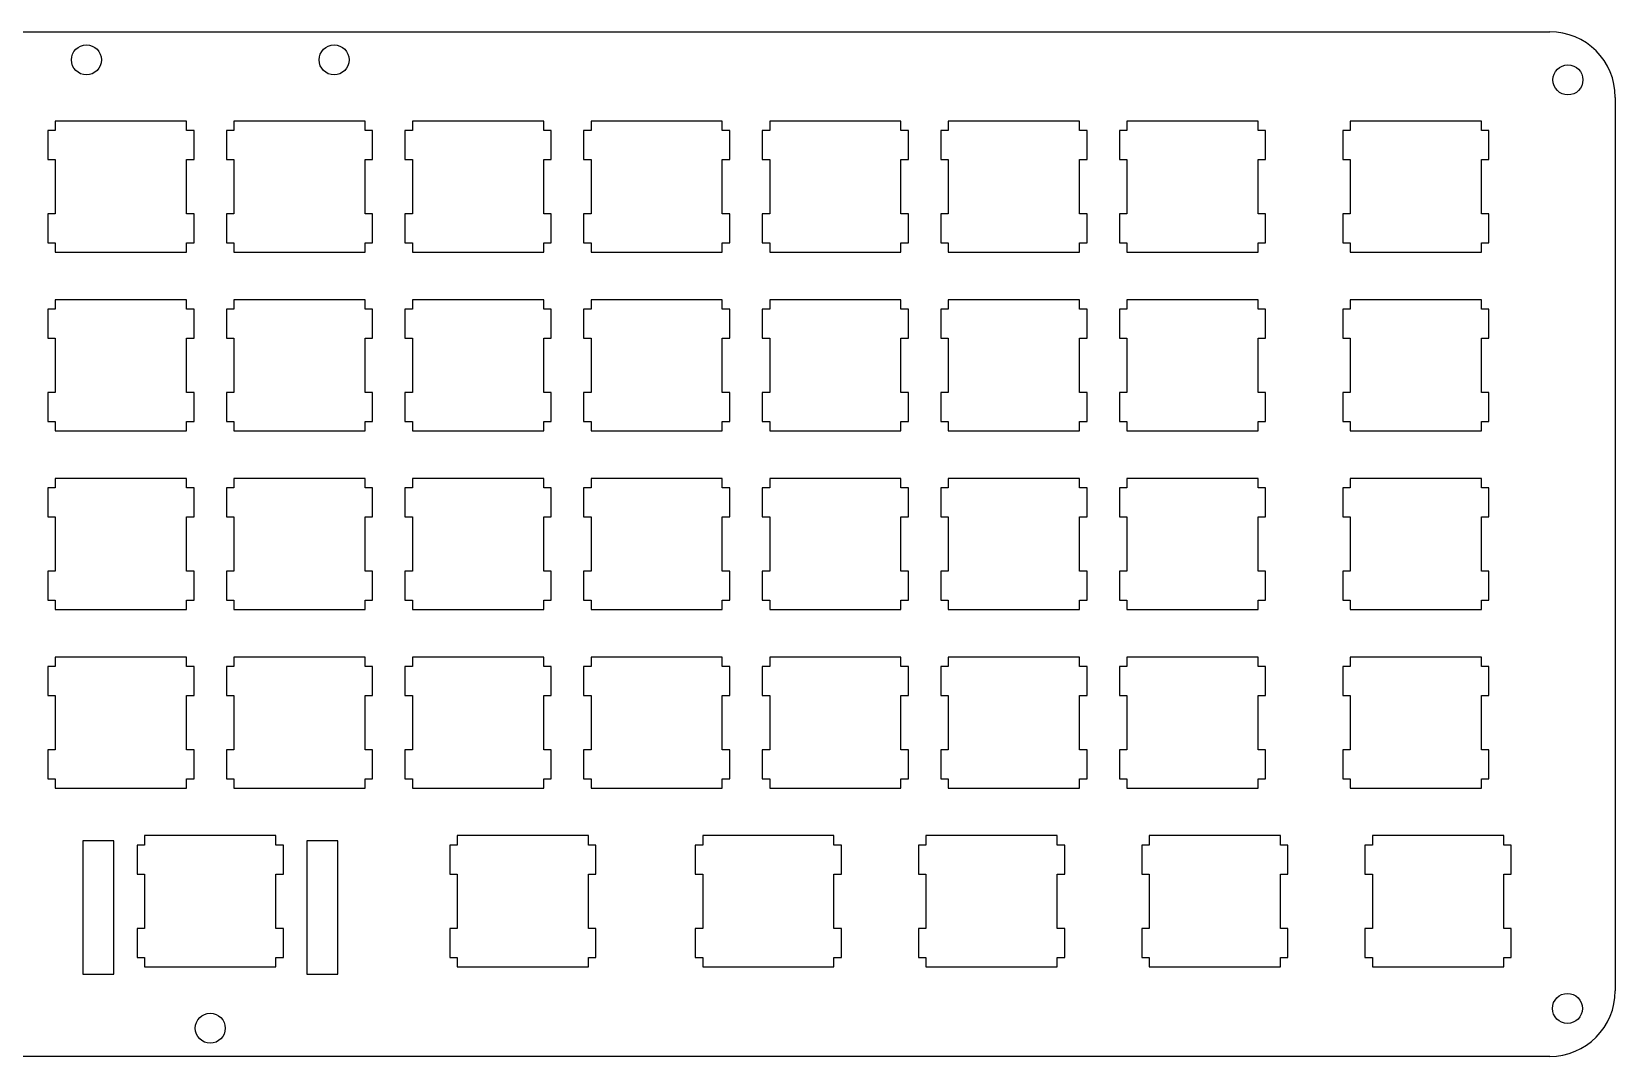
# Model space of a CAD drawing. Header units: millimetres. Extents: x -295 to 5, y 107 to 893.
# Drawn here: x -163.8 to 5.1, y 107.3 to 216.6 of the extents above; entities that cross this region are included whole.
import ezdxf

# ---------------------------------------------------------------- set-up
doc = ezdxf.new("R2010")
doc.units = ezdxf.units.MM
doc.header["$MEASUREMENT"] = 0

msp = doc.modelspace()

# ---------------------------------------------------------------- linework, layer by layer
at = {"linetype": 'Continuous'}
for p, q in [((-287.66, 216.55), (-1.91, 216.55)), ((5.09, 209.55), (5.09, 114.3)), ((-1.91, 107.3), (-287.66, 107.3))]:
    msp.add_line(p, q, dxfattribs=at)
at = {"color": 0}
for p, q in [((-147.31, 207.03), (-161.31, 207.03)), ((-161.31, 207.03), (-161.31, 206.03)), ((-147.31, 206.03), (-147.31, 207.03)), ((-128.26, 207.03), (-142.26, 207.03)), ((-142.26, 207.03), (-142.26, 206.03)), ((-128.26, 206.03), (-128.26, 207.03)), ((-109.21, 207.03), (-123.21, 207.03)), ((-123.21, 207.03), (-123.21, 206.03)), ((-109.21, 206.03), (-109.21, 207.03)), ((-90.16, 207.03), (-104.16, 207.03)), ((-104.16, 207.03), (-104.16, 206.03)), ((-90.16, 206.03), (-90.16, 207.03)), ((-71.11, 207.03), (-85.11, 207.03)), ((-85.11, 207.03), (-85.11, 206.03)), ((-71.11, 206.03), (-71.11, 207.03)), ((-52.06, 207.03), (-66.06, 207.03)), ((-66.06, 207.03), (-66.06, 206.03)), ((-52.06, 206.03), (-52.06, 207.03)), ((-33.01, 207.03), (-47.01, 207.03)), ((-47.01, 207.03), (-47.01, 206.03)), ((-33.01, 206.03), (-33.01, 207.03)), ((-9.19, 207.03), (-23.19, 207.03)), ((-23.19, 207.03), (-23.19, 206.03)), ((-9.19, 206.03), (-9.19, 207.03)), ((-161.31, 206.03), (-162.11, 206.03)), ((-162.11, 206.03), (-162.11, 202.93)), ((-146.51, 206.03), (-147.31, 206.03)), ((-146.51, 202.93), (-146.51, 206.03)), ((-142.26, 206.03), (-143.06, 206.03)), ((-143.06, 206.03), (-143.06, 202.93)), ((-127.46, 206.03), (-128.26, 206.03)), ((-127.46, 202.93), (-127.46, 206.03)), ((-123.21, 206.03), (-124.01, 206.03)), ((-124.01, 206.03), (-124.01, 202.93)), ((-108.41, 206.03), (-109.21, 206.03)), ((-108.41, 202.93), (-108.41, 206.03)), ((-104.16, 206.03), (-104.96, 206.03)), ((-104.96, 206.03), (-104.96, 202.93)), ((-89.36, 206.03), (-90.16, 206.03)), ((-89.36, 202.93), (-89.36, 206.03)), ((-85.11, 206.03), (-85.91, 206.03)), ((-85.91, 206.03), (-85.91, 202.93)), ((-70.31, 206.03), (-71.11, 206.03)), ((-70.31, 202.93), (-70.31, 206.03)), ((-66.06, 206.03), (-66.86, 206.03)), ((-66.86, 206.03), (-66.86, 202.93)), ((-51.26, 206.03), (-52.06, 206.03)), ((-51.26, 202.93), (-51.26, 206.03)), ((-47.01, 206.03), (-47.81, 206.03)), ((-47.81, 206.03), (-47.81, 202.93)), ((-32.21, 206.03), (-33.01, 206.03)), ((-32.21, 202.93), (-32.21, 206.03)), ((-23.19, 206.03), (-23.99, 206.03)), ((-23.99, 206.03), (-23.99, 202.93)), ((-8.39, 206.03), (-9.19, 206.03)), ((-8.39, 202.93), (-8.39, 206.03)), ((-162.11, 202.93), (-161.31, 202.93)), ((-161.31, 202.93), (-161.31, 197.13)), ((-147.31, 197.13), (-147.31, 202.93)), ((-147.31, 202.93), (-146.51, 202.93)), ((-143.06, 202.93), (-142.26, 202.93)), ((-142.26, 202.93), (-142.26, 197.13)), ((-128.26, 197.13), (-128.26, 202.93)), ((-128.26, 202.93), (-127.46, 202.93)), ((-124.01, 202.93), (-123.21, 202.93)), ((-123.21, 202.93), (-123.21, 197.13)), ((-109.21, 197.13), (-109.21, 202.93)), ((-109.21, 202.93), (-108.41, 202.93)), ((-104.96, 202.93), (-104.16, 202.93)), ((-104.16, 202.93), (-104.16, 197.13)), ((-90.16, 197.13), (-90.16, 202.93)), ((-90.16, 202.93), (-89.36, 202.93)), ((-85.91, 202.93), (-85.11, 202.93)), ((-85.11, 202.93), (-85.11, 197.13)), ((-71.11, 197.13), (-71.11, 202.93)), ((-71.11, 202.93), (-70.31, 202.93)), ((-66.86, 202.93), (-66.06, 202.93)), ((-66.06, 202.93), (-66.06, 197.13)), ((-52.06, 197.13), (-52.06, 202.93)), ((-52.06, 202.93), (-51.26, 202.93)), ((-47.81, 202.93), (-47.01, 202.93)), ((-47.01, 202.93), (-47.01, 197.13)), ((-33.01, 197.13), (-33.01, 202.93)), ((-33.01, 202.93), (-32.21, 202.93)), ((-23.99, 202.93), (-23.19, 202.93)), ((-23.19, 202.93), (-23.19, 197.13)), ((-9.19, 197.13), (-9.19, 202.93)), ((-9.19, 202.93), (-8.39, 202.93)), ((-161.31, 197.13), (-162.11, 197.13)), ((-162.11, 197.13), (-162.11, 194.03)), ((-146.51, 197.13), (-147.31, 197.13)), ((-146.51, 194.03), (-146.51, 197.13)), ((-142.26, 197.13), (-143.06, 197.13)), ((-143.06, 197.13), (-143.06, 194.03)), ((-127.46, 197.13), (-128.26, 197.13)), ((-127.46, 194.03), (-127.46, 197.13)), ((-123.21, 197.13), (-124.01, 197.13)), ((-124.01, 197.13), (-124.01, 194.03)), ((-108.41, 197.13), (-109.21, 197.13)), ((-108.41, 194.03), (-108.41, 197.13)), ((-104.16, 197.13), (-104.96, 197.13)), ((-104.96, 197.13), (-104.96, 194.03)), ((-89.36, 197.13), (-90.16, 197.13)), ((-89.36, 194.03), (-89.36, 197.13)), ((-85.11, 197.13), (-85.91, 197.13)), ((-85.91, 197.13), (-85.91, 194.03)), ((-70.31, 197.13), (-71.11, 197.13)), ((-70.31, 194.03), (-70.31, 197.13)), ((-66.06, 197.13), (-66.86, 197.13)), ((-66.86, 197.13), (-66.86, 194.03)), ((-51.26, 197.13), (-52.06, 197.13)), ((-51.26, 194.03), (-51.26, 197.13)), ((-47.01, 197.13), (-47.81, 197.13)), ((-47.81, 197.13), (-47.81, 194.03)), ((-32.21, 197.13), (-33.01, 197.13)), ((-32.21, 194.03), (-32.21, 197.13)), ((-23.19, 197.13), (-23.99, 197.13)), ((-23.99, 197.13), (-23.99, 194.03)), ((-8.39, 197.13), (-9.19, 197.13)), ((-8.39, 194.03), (-8.39, 197.13)), ((-162.11, 194.03), (-161.31, 194.03)), ((-161.31, 194.03), (-161.31, 193.03)), ((-161.31, 193.03), (-147.31, 193.03)), ((-147.31, 193.03), (-147.31, 194.03)), ((-147.31, 194.03), (-146.51, 194.03)), ((-143.06, 194.03), (-142.26, 194.03)), ((-142.26, 194.03), (-142.26, 193.03)), ((-142.26, 193.03), (-128.26, 193.03)), ((-128.26, 193.03), (-128.26, 194.03)), ((-128.26, 194.03), (-127.46, 194.03)), ((-124.01, 194.03), (-123.21, 194.03)), ((-123.21, 194.03), (-123.21, 193.03)), ((-123.21, 193.03), (-109.21, 193.03)), ((-109.21, 193.03), (-109.21, 194.03)), ((-109.21, 194.03), (-108.41, 194.03)), ((-104.96, 194.03), (-104.16, 194.03)), ((-104.16, 194.03), (-104.16, 193.03)), ((-104.16, 193.03), (-90.16, 193.03)), ((-90.16, 193.03), (-90.16, 194.03)), ((-90.16, 194.03), (-89.36, 194.03)), ((-85.91, 194.03), (-85.11, 194.03)), ((-85.11, 194.03), (-85.11, 193.03)), ((-85.11, 193.03), (-71.11, 193.03)), ((-71.11, 193.03), (-71.11, 194.03)), ((-71.11, 194.03), (-70.31, 194.03)), ((-66.86, 194.03), (-66.06, 194.03)), ((-66.06, 194.03), (-66.06, 193.03)), ((-66.06, 193.03), (-52.06, 193.03)), ((-52.06, 193.03), (-52.06, 194.03)), ((-52.06, 194.03), (-51.26, 194.03)), ((-47.81, 194.03), (-47.01, 194.03)), ((-47.01, 194.03), (-47.01, 193.03)), ((-47.01, 193.03), (-33.01, 193.03)), ((-33.01, 193.03), (-33.01, 194.03)), ((-33.01, 194.03), (-32.21, 194.03)), ((-23.99, 194.03), (-23.19, 194.03)), ((-23.19, 194.03), (-23.19, 193.03)), ((-23.19, 193.03), (-9.19, 193.03)), ((-9.19, 193.03), (-9.19, 194.03)), ((-9.19, 194.03), (-8.39, 194.03)), ((-147.31, 187.98), (-161.31, 187.98)), ((-161.31, 187.98), (-161.31, 186.98)), ((-147.31, 186.98), (-147.31, 187.98)), ((-128.26, 187.98), (-142.26, 187.98)), ((-142.26, 187.98), (-142.26, 186.98)), ((-128.26, 186.98), (-128.26, 187.98)), ((-109.21, 187.98), (-123.21, 187.98)), ((-123.21, 187.98), (-123.21, 186.98)), ((-109.21, 186.98), (-109.21, 187.98)), ((-90.16, 187.98), (-104.16, 187.98)), ((-104.16, 187.98), (-104.16, 186.98)), ((-90.16, 186.98), (-90.16, 187.98)), ((-71.11, 187.98), (-85.11, 187.98)), ((-85.11, 187.98), (-85.11, 186.98)), ((-71.11, 186.98), (-71.11, 187.98)), ((-52.06, 187.98), (-66.06, 187.98)), ((-66.06, 187.98), (-66.06, 186.98)), ((-52.06, 186.98), (-52.06, 187.98)), ((-33.01, 187.98), (-47.01, 187.98)), ((-47.01, 187.98), (-47.01, 186.98)), ((-33.01, 186.98), (-33.01, 187.98)), ((-9.19, 187.98), (-23.19, 187.98)), ((-23.19, 187.98), (-23.19, 186.98)), ((-9.19, 186.98), (-9.19, 187.98)), ((-161.31, 186.98), (-162.11, 186.98)), ((-162.11, 186.98), (-162.11, 183.88)), ((-146.51, 186.98), (-147.31, 186.98)), ((-146.51, 183.88), (-146.51, 186.98)), ((-142.26, 186.98), (-143.06, 186.98)), ((-143.06, 186.98), (-143.06, 183.88)), ((-127.46, 186.98), (-128.26, 186.98)), ((-127.46, 183.88), (-127.46, 186.98)), ((-123.21, 186.98), (-124.01, 186.98)), ((-124.01, 186.98), (-124.01, 183.88)), ((-108.41, 186.98), (-109.21, 186.98)), ((-108.41, 183.88), (-108.41, 186.98)), ((-104.16, 186.98), (-104.96, 186.98)), ((-104.96, 186.98), (-104.96, 183.88)), ((-89.36, 186.98), (-90.16, 186.98)), ((-89.36, 183.88), (-89.36, 186.98)), ((-85.11, 186.98), (-85.91, 186.98)), ((-85.91, 186.98), (-85.91, 183.88)), ((-70.31, 186.98), (-71.11, 186.98)), ((-70.31, 183.88), (-70.31, 186.98)), ((-66.06, 186.98), (-66.86, 186.98)), ((-66.86, 186.98), (-66.86, 183.88)), ((-51.26, 186.98), (-52.06, 186.98)), ((-51.26, 183.88), (-51.26, 186.98)), ((-47.01, 186.98), (-47.81, 186.98)), ((-47.81, 186.98), (-47.81, 183.88)), ((-32.21, 186.98), (-33.01, 186.98)), ((-32.21, 183.88), (-32.21, 186.98)), ((-23.19, 186.98), (-23.99, 186.98)), ((-23.99, 186.98), (-23.99, 183.88)), ((-8.39, 186.98), (-9.19, 186.98)), ((-8.39, 183.88), (-8.39, 186.98)), ((-162.11, 183.88), (-161.31, 183.88)), ((-161.31, 183.88), (-161.31, 178.08)), ((-147.31, 178.08), (-147.31, 183.88)), ((-147.31, 183.88), (-146.51, 183.88)), ((-143.06, 183.88), (-142.26, 183.88)), ((-142.26, 183.88), (-142.26, 178.08)), ((-128.26, 178.08), (-128.26, 183.88)), ((-128.26, 183.88), (-127.46, 183.88)), ((-124.01, 183.88), (-123.21, 183.88)), ((-123.21, 183.88), (-123.21, 178.08)), ((-109.21, 178.08), (-109.21, 183.88)), ((-109.21, 183.88), (-108.41, 183.88)), ((-104.96, 183.88), (-104.16, 183.88)), ((-104.16, 183.88), (-104.16, 178.08)), ((-90.16, 178.08), (-90.16, 183.88)), ((-90.16, 183.88), (-89.36, 183.88)), ((-85.91, 183.88), (-85.11, 183.88)), ((-85.11, 183.88), (-85.11, 178.08)), ((-71.11, 178.08), (-71.11, 183.88)), ((-71.11, 183.88), (-70.31, 183.88)), ((-66.86, 183.88), (-66.06, 183.88)), ((-66.06, 183.88), (-66.06, 178.08)), ((-52.06, 178.08), (-52.06, 183.88)), ((-52.06, 183.88), (-51.26, 183.88)), ((-47.81, 183.88), (-47.01, 183.88)), ((-47.01, 183.88), (-47.01, 178.08)), ((-33.01, 178.08), (-33.01, 183.88)), ((-33.01, 183.88), (-32.21, 183.88)), ((-23.99, 183.88), (-23.19, 183.88)), ((-23.19, 183.88), (-23.19, 178.08)), ((-9.19, 178.08), (-9.19, 183.88)), ((-9.19, 183.88), (-8.39, 183.88)), ((-161.31, 178.08), (-162.11, 178.08)), ((-162.11, 178.08), (-162.11, 174.98)), ((-146.51, 178.08), (-147.31, 178.08)), ((-146.51, 174.98), (-146.51, 178.08)), ((-142.26, 178.08), (-143.06, 178.08)), ((-143.06, 178.08), (-143.06, 174.98)), ((-127.46, 178.08), (-128.26, 178.08)), ((-127.46, 174.98), (-127.46, 178.08)), ((-123.21, 178.08), (-124.01, 178.08)), ((-124.01, 178.08), (-124.01, 174.98)), ((-108.41, 178.08), (-109.21, 178.08)), ((-108.41, 174.98), (-108.41, 178.08)), ((-104.16, 178.08), (-104.96, 178.08)), ((-104.96, 178.08), (-104.96, 174.98)), ((-89.36, 178.08), (-90.16, 178.08)), ((-89.36, 174.98), (-89.36, 178.08)), ((-85.11, 178.08), (-85.91, 178.08)), ((-85.91, 178.08), (-85.91, 174.98)), ((-70.31, 178.08), (-71.11, 178.08)), ((-70.31, 174.98), (-70.31, 178.08)), ((-66.06, 178.08), (-66.86, 178.08)), ((-66.86, 178.08), (-66.86, 174.98)), ((-51.26, 178.08), (-52.06, 178.08)), ((-51.26, 174.98), (-51.26, 178.08)), ((-47.01, 178.08), (-47.81, 178.08)), ((-47.81, 178.08), (-47.81, 174.98)), ((-32.21, 178.08), (-33.01, 178.08)), ((-32.21, 174.98), (-32.21, 178.08)), ((-23.19, 178.08), (-23.99, 178.08)), ((-23.99, 178.08), (-23.99, 174.98)), ((-8.39, 178.08), (-9.19, 178.08)), ((-8.39, 174.98), (-8.39, 178.08)), ((-162.11, 174.98), (-161.31, 174.98)), ((-161.31, 174.98), (-161.31, 173.98)), ((-147.31, 173.98), (-147.31, 174.98)), ((-147.31, 174.98), (-146.51, 174.98)), ((-143.06, 174.98), (-142.26, 174.98)), ((-142.26, 174.98), (-142.26, 173.98)), ((-128.26, 173.98), (-128.26, 174.98)), ((-128.26, 174.98), (-127.46, 174.98)), ((-124.01, 174.98), (-123.21, 174.98)), ((-123.21, 174.98), (-123.21, 173.98)), ((-109.21, 173.98), (-109.21, 174.98)), ((-109.21, 174.98), (-108.41, 174.98)), ((-104.96, 174.98), (-104.16, 174.98)), ((-104.16, 174.98), (-104.16, 173.98)), ((-90.16, 173.98), (-90.16, 174.98)), ((-90.16, 174.98), (-89.36, 174.98)), ((-85.91, 174.98), (-85.11, 174.98)), ((-85.11, 174.98), (-85.11, 173.98)), ((-71.11, 173.98), (-71.11, 174.98)), ((-71.11, 174.98), (-70.31, 174.98)), ((-66.86, 174.98), (-66.06, 174.98)), ((-66.06, 174.98), (-66.06, 173.98)), ((-52.06, 173.98), (-52.06, 174.98)), ((-52.06, 174.98), (-51.26, 174.98)), ((-47.81, 174.98), (-47.01, 174.98)), ((-47.01, 174.98), (-47.01, 173.98)), ((-33.01, 173.98), (-33.01, 174.98)), ((-33.01, 174.98), (-32.21, 174.98)), ((-23.99, 174.98), (-23.19, 174.98)), ((-23.19, 174.98), (-23.19, 173.98)), ((-9.19, 173.98), (-9.19, 174.98)), ((-9.19, 174.98), (-8.39, 174.98)), ((-161.31, 173.98), (-147.31, 173.98)), ((-142.26, 173.98), (-128.26, 173.98)), ((-123.21, 173.98), (-109.21, 173.98)), ((-104.16, 173.98), (-90.16, 173.98)), ((-85.11, 173.98), (-71.11, 173.98)), ((-66.06, 173.98), (-52.06, 173.98)), ((-47.01, 173.98), (-33.01, 173.98)), ((-23.19, 173.98), (-9.19, 173.98)), ((-147.31, 168.93), (-161.31, 168.93)), ((-161.31, 168.93), (-161.31, 167.93)), ((-147.31, 167.93), (-147.31, 168.93)), ((-128.26, 168.93), (-142.26, 168.93)), ((-142.26, 168.93), (-142.26, 167.93)), ((-128.26, 167.93), (-128.26, 168.93)), ((-109.21, 168.93), (-123.21, 168.93)), ((-123.21, 168.93), (-123.21, 167.93)), ((-109.21, 167.93), (-109.21, 168.93)), ((-90.16, 168.93), (-104.16, 168.93)), ((-104.16, 168.93), (-104.16, 167.93)), ((-90.16, 167.93), (-90.16, 168.93)), ((-71.11, 168.93), (-85.11, 168.93)), ((-85.11, 168.93), (-85.11, 167.93)), ((-71.11, 167.93), (-71.11, 168.93)), ((-52.06, 168.93), (-66.06, 168.93)), ((-66.06, 168.93), (-66.06, 167.93)), ((-52.06, 167.93), (-52.06, 168.93)), ((-33.01, 168.93), (-47.01, 168.93)), ((-47.01, 168.93), (-47.01, 167.93)), ((-33.01, 167.93), (-33.01, 168.93)), ((-9.19, 168.93), (-23.19, 168.93)), ((-23.19, 168.93), (-23.19, 167.93)), ((-9.19, 167.93), (-9.19, 168.93)), ((-161.31, 167.93), (-162.11, 167.93)), ((-162.11, 167.93), (-162.11, 164.83)), ((-146.51, 167.93), (-147.31, 167.93)), ((-146.51, 164.83), (-146.51, 167.93)), ((-142.26, 167.93), (-143.06, 167.93)), ((-143.06, 167.93), (-143.06, 164.83)), ((-127.46, 167.93), (-128.26, 167.93)), ((-127.46, 164.83), (-127.46, 167.93)), ((-123.21, 167.93), (-124.01, 167.93)), ((-124.01, 167.93), (-124.01, 164.83)), ((-108.41, 167.93), (-109.21, 167.93)), ((-108.41, 164.83), (-108.41, 167.93)), ((-104.16, 167.93), (-104.96, 167.93)), ((-104.96, 167.93), (-104.96, 164.83)), ((-89.36, 167.93), (-90.16, 167.93)), ((-89.36, 164.83), (-89.36, 167.93)), ((-85.11, 167.93), (-85.91, 167.93)), ((-85.91, 167.93), (-85.91, 164.83)), ((-70.31, 167.93), (-71.11, 167.93)), ((-70.31, 164.83), (-70.31, 167.93)), ((-66.06, 167.93), (-66.86, 167.93)), ((-66.86, 167.93), (-66.86, 164.83)), ((-51.26, 167.93), (-52.06, 167.93)), ((-51.26, 164.83), (-51.26, 167.93)), ((-47.01, 167.93), (-47.81, 167.93)), ((-47.81, 167.93), (-47.81, 164.83)), ((-32.21, 167.93), (-33.01, 167.93)), ((-32.21, 164.83), (-32.21, 167.93)), ((-23.19, 167.93), (-23.99, 167.93)), ((-23.99, 167.93), (-23.99, 164.83)), ((-8.39, 167.93), (-9.19, 167.93)), ((-8.39, 164.83), (-8.39, 167.93)), ((-162.11, 164.83), (-161.31, 164.83)), ((-161.31, 164.83), (-161.31, 159.03)), ((-147.31, 159.03), (-147.31, 164.83)), ((-147.31, 164.83), (-146.51, 164.83)), ((-143.06, 164.83), (-142.26, 164.83)), ((-142.26, 164.83), (-142.26, 159.03)), ((-128.26, 159.03), (-128.26, 164.83)), ((-128.26, 164.83), (-127.46, 164.83)), ((-124.01, 164.83), (-123.21, 164.83)), ((-123.21, 164.83), (-123.21, 159.03)), ((-109.21, 159.03), (-109.21, 164.83)), ((-109.21, 164.83), (-108.41, 164.83)), ((-104.96, 164.83), (-104.16, 164.83)), ((-104.16, 164.83), (-104.16, 159.03)), ((-90.16, 159.03), (-90.16, 164.83)), ((-90.16, 164.83), (-89.36, 164.83)), ((-85.91, 164.83), (-85.11, 164.83)), ((-85.11, 164.83), (-85.11, 159.03)), ((-71.11, 159.03), (-71.11, 164.83)), ((-71.11, 164.83), (-70.31, 164.83)), ((-66.86, 164.83), (-66.06, 164.83)), ((-66.06, 164.83), (-66.06, 159.03)), ((-52.06, 159.03), (-52.06, 164.83)), ((-52.06, 164.83), (-51.26, 164.83)), ((-47.81, 164.83), (-47.01, 164.83)), ((-47.01, 164.83), (-47.01, 159.03)), ((-33.01, 159.03), (-33.01, 164.83)), ((-33.01, 164.83), (-32.21, 164.83)), ((-23.99, 164.83), (-23.19, 164.83)), ((-23.19, 164.83), (-23.19, 159.03)), ((-9.19, 159.03), (-9.19, 164.83)), ((-9.19, 164.83), (-8.39, 164.83)), ((-161.31, 159.03), (-162.11, 159.03)), ((-162.11, 159.03), (-162.11, 155.93)), ((-146.51, 159.03), (-147.31, 159.03)), ((-146.51, 155.93), (-146.51, 159.03)), ((-142.26, 159.03), (-143.06, 159.03)), ((-143.06, 159.03), (-143.06, 155.93)), ((-127.46, 159.03), (-128.26, 159.03)), ((-127.46, 155.93), (-127.46, 159.03)), ((-123.21, 159.03), (-124.01, 159.03)), ((-124.01, 159.03), (-124.01, 155.93)), ((-108.41, 159.03), (-109.21, 159.03)), ((-108.41, 155.93), (-108.41, 159.03)), ((-104.16, 159.03), (-104.96, 159.03)), ((-104.96, 159.03), (-104.96, 155.93)), ((-89.36, 159.03), (-90.16, 159.03)), ((-89.36, 155.93), (-89.36, 159.03)), ((-85.11, 159.03), (-85.91, 159.03)), ((-85.91, 159.03), (-85.91, 155.93)), ((-70.31, 159.03), (-71.11, 159.03)), ((-70.31, 155.93), (-70.31, 159.03)), ((-66.06, 159.03), (-66.86, 159.03)), ((-66.86, 159.03), (-66.86, 155.93)), ((-51.26, 159.03), (-52.06, 159.03)), ((-51.26, 155.93), (-51.26, 159.03)), ((-47.01, 159.03), (-47.81, 159.03)), ((-47.81, 159.03), (-47.81, 155.93)), ((-32.21, 159.03), (-33.01, 159.03)), ((-32.21, 155.93), (-32.21, 159.03)), ((-23.19, 159.03), (-23.99, 159.03)), ((-23.99, 159.03), (-23.99, 155.93)), ((-8.39, 159.03), (-9.19, 159.03)), ((-8.39, 155.93), (-8.39, 159.03)), ((-162.11, 155.93), (-161.31, 155.93)), ((-161.31, 155.93), (-161.31, 154.93)), ((-147.31, 154.93), (-147.31, 155.93)), ((-147.31, 155.93), (-146.51, 155.93)), ((-143.06, 155.93), (-142.26, 155.93)), ((-142.26, 155.93), (-142.26, 154.93)), ((-128.26, 154.93), (-128.26, 155.93)), ((-128.26, 155.93), (-127.46, 155.93)), ((-124.01, 155.93), (-123.21, 155.93)), ((-123.21, 155.93), (-123.21, 154.93)), ((-109.21, 154.93), (-109.21, 155.93)), ((-109.21, 155.93), (-108.41, 155.93)), ((-104.96, 155.93), (-104.16, 155.93)), ((-104.16, 155.93), (-104.16, 154.93)), ((-90.16, 154.93), (-90.16, 155.93)), ((-90.16, 155.93), (-89.36, 155.93)), ((-85.91, 155.93), (-85.11, 155.93)), ((-85.11, 155.93), (-85.11, 154.93)), ((-71.11, 154.93), (-71.11, 155.93)), ((-71.11, 155.93), (-70.31, 155.93)), ((-66.86, 155.93), (-66.06, 155.93)), ((-66.06, 155.93), (-66.06, 154.93)), ((-52.06, 154.93), (-52.06, 155.93)), ((-52.06, 155.93), (-51.26, 155.93)), ((-47.81, 155.93), (-47.01, 155.93)), ((-47.01, 155.93), (-47.01, 154.93)), ((-33.01, 154.93), (-33.01, 155.93)), ((-33.01, 155.93), (-32.21, 155.93)), ((-23.99, 155.93), (-23.19, 155.93)), ((-23.19, 155.93), (-23.19, 154.93)), ((-9.19, 154.93), (-9.19, 155.93)), ((-9.19, 155.93), (-8.39, 155.93)), ((-161.31, 154.93), (-147.31, 154.93)), ((-142.26, 154.93), (-128.26, 154.93)), ((-123.21, 154.93), (-109.21, 154.93)), ((-104.16, 154.93), (-90.16, 154.93)), ((-85.11, 154.93), (-71.11, 154.93)), ((-66.06, 154.93), (-52.06, 154.93)), ((-47.01, 154.93), (-33.01, 154.93)), ((-23.19, 154.93), (-9.19, 154.93)), ((-161.31, 148.88), (-162.11, 148.88)), ((-162.11, 148.88), (-162.11, 145.78)), ((-147.31, 149.88), (-161.31, 149.88)), ((-161.31, 149.88), (-161.31, 148.88)), ((-147.31, 148.88), (-147.31, 149.88)), ((-146.51, 148.88), (-147.31, 148.88)), ((-146.51, 145.78), (-146.51, 148.88)), ((-142.26, 148.88), (-143.06, 148.88)), ((-143.06, 148.88), (-143.06, 145.78)), ((-128.26, 149.88), (-142.26, 149.88)), ((-142.26, 149.88), (-142.26, 148.88)), ((-128.26, 148.88), (-128.26, 149.88)), ((-127.46, 148.88), (-128.26, 148.88)), ((-127.46, 145.78), (-127.46, 148.88)), ((-123.21, 148.88), (-124.01, 148.88)), ((-124.01, 148.88), (-124.01, 145.78)), ((-109.21, 149.88), (-123.21, 149.88)), ((-123.21, 149.88), (-123.21, 148.88)), ((-109.21, 148.88), (-109.21, 149.88)), ((-108.41, 148.88), (-109.21, 148.88)), ((-108.41, 145.78), (-108.41, 148.88)), ((-104.16, 148.88), (-104.96, 148.88)), ((-104.96, 148.88), (-104.96, 145.78)), ((-90.16, 149.88), (-104.16, 149.88)), ((-104.16, 149.88), (-104.16, 148.88)), ((-90.16, 148.88), (-90.16, 149.88)), ((-89.36, 148.88), (-90.16, 148.88)), ((-89.36, 145.78), (-89.36, 148.88)), ((-85.11, 148.88), (-85.91, 148.88)), ((-85.91, 148.88), (-85.91, 145.78)), ((-71.11, 149.88), (-85.11, 149.88)), ((-85.11, 149.88), (-85.11, 148.88)), ((-71.11, 148.88), (-71.11, 149.88)), ((-70.31, 148.88), (-71.11, 148.88)), ((-70.31, 145.78), (-70.31, 148.88)), ((-66.06, 148.88), (-66.86, 148.88)), ((-66.86, 148.88), (-66.86, 145.78)), ((-52.06, 149.88), (-66.06, 149.88)), ((-66.06, 149.88), (-66.06, 148.88)), ((-52.06, 148.88), (-52.06, 149.88)), ((-51.26, 148.88), (-52.06, 148.88)), ((-51.26, 145.78), (-51.26, 148.88)), ((-47.01, 148.88), (-47.81, 148.88)), ((-47.81, 148.88), (-47.81, 145.78)), ((-33.01, 149.88), (-47.01, 149.88)), ((-47.01, 149.88), (-47.01, 148.88)), ((-33.01, 148.88), (-33.01, 149.88)), ((-32.21, 148.88), (-33.01, 148.88)), ((-32.21, 145.78), (-32.21, 148.88)), ((-23.19, 148.88), (-23.99, 148.88)), ((-23.99, 148.88), (-23.99, 145.78)), ((-9.19, 149.88), (-23.19, 149.88)), ((-23.19, 149.88), (-23.19, 148.88)), ((-9.19, 148.88), (-9.19, 149.88)), ((-8.39, 148.88), (-9.19, 148.88)), ((-8.39, 145.78), (-8.39, 148.88)), ((-162.11, 145.78), (-161.31, 145.78)), ((-161.31, 145.78), (-161.31, 139.98)), ((-147.31, 139.98), (-147.31, 145.78)), ((-147.31, 145.78), (-146.51, 145.78)), ((-143.06, 145.78), (-142.26, 145.78)), ((-142.26, 145.78), (-142.26, 139.98)), ((-128.26, 139.98), (-128.26, 145.78)), ((-128.26, 145.78), (-127.46, 145.78)), ((-124.01, 145.78), (-123.21, 145.78)), ((-123.21, 145.78), (-123.21, 139.98)), ((-109.21, 139.98), (-109.21, 145.78)), ((-109.21, 145.78), (-108.41, 145.78)), ((-104.96, 145.78), (-104.16, 145.78)), ((-104.16, 145.78), (-104.16, 139.98)), ((-90.16, 139.98), (-90.16, 145.78)), ((-90.16, 145.78), (-89.36, 145.78)), ((-85.91, 145.78), (-85.11, 145.78)), ((-85.11, 145.78), (-85.11, 139.98)), ((-71.11, 139.98), (-71.11, 145.78)), ((-71.11, 145.78), (-70.31, 145.78)), ((-66.86, 145.78), (-66.06, 145.78)), ((-66.06, 145.78), (-66.06, 139.98)), ((-52.06, 139.98), (-52.06, 145.78)), ((-52.06, 145.78), (-51.26, 145.78)), ((-47.81, 145.78), (-47.01, 145.78)), ((-47.01, 145.78), (-47.01, 139.98)), ((-33.01, 139.98), (-33.01, 145.78)), ((-33.01, 145.78), (-32.21, 145.78)), ((-23.99, 145.78), (-23.19, 145.78)), ((-23.19, 145.78), (-23.19, 139.98)), ((-9.19, 139.98), (-9.19, 145.78)), ((-9.19, 145.78), (-8.39, 145.78)), ((-161.31, 139.98), (-162.11, 139.98)), ((-162.11, 139.98), (-162.11, 136.88)), ((-146.51, 139.98), (-147.31, 139.98)), ((-146.51, 136.88), (-146.51, 139.98)), ((-142.26, 139.98), (-143.06, 139.98)), ((-143.06, 139.98), (-143.06, 136.88)), ((-127.46, 139.98), (-128.26, 139.98)), ((-127.46, 136.88), (-127.46, 139.98)), ((-123.21, 139.98), (-124.01, 139.98)), ((-124.01, 139.98), (-124.01, 136.88)), ((-108.41, 139.98), (-109.21, 139.98)), ((-108.41, 136.88), (-108.41, 139.98)), ((-104.16, 139.98), (-104.96, 139.98)), ((-104.96, 139.98), (-104.96, 136.88)), ((-89.36, 139.98), (-90.16, 139.98)), ((-89.36, 136.88), (-89.36, 139.98)), ((-85.11, 139.98), (-85.91, 139.98)), ((-85.91, 139.98), (-85.91, 136.88)), ((-70.31, 139.98), (-71.11, 139.98)), ((-70.31, 136.88), (-70.31, 139.98)), ((-66.06, 139.98), (-66.86, 139.98)), ((-66.86, 139.98), (-66.86, 136.88)), ((-51.26, 139.98), (-52.06, 139.98)), ((-51.26, 136.88), (-51.26, 139.98)), ((-47.01, 139.98), (-47.81, 139.98)), ((-47.81, 139.98), (-47.81, 136.88)), ((-32.21, 139.98), (-33.01, 139.98)), ((-32.21, 136.88), (-32.21, 139.98)), ((-23.19, 139.98), (-23.99, 139.98)), ((-23.99, 139.98), (-23.99, 136.88)), ((-8.39, 139.98), (-9.19, 139.98)), ((-8.39, 136.88), (-8.39, 139.98)), ((-162.11, 136.88), (-161.31, 136.88)), ((-161.31, 136.88), (-161.31, 135.88)), ((-147.31, 135.88), (-147.31, 136.88)), ((-147.31, 136.88), (-146.51, 136.88)), ((-143.06, 136.88), (-142.26, 136.88)), ((-142.26, 136.88), (-142.26, 135.88)), ((-128.26, 135.88), (-128.26, 136.88)), ((-128.26, 136.88), (-127.46, 136.88)), ((-124.01, 136.88), (-123.21, 136.88)), ((-123.21, 136.88), (-123.21, 135.88)), ((-109.21, 135.88), (-109.21, 136.88)), ((-109.21, 136.88), (-108.41, 136.88)), ((-104.96, 136.88), (-104.16, 136.88)), ((-104.16, 136.88), (-104.16, 135.88)), ((-90.16, 135.88), (-90.16, 136.88)), ((-90.16, 136.88), (-89.36, 136.88)), ((-85.91, 136.88), (-85.11, 136.88)), ((-85.11, 136.88), (-85.11, 135.88)), ((-71.11, 135.88), (-71.11, 136.88)), ((-71.11, 136.88), (-70.31, 136.88)), ((-66.86, 136.88), (-66.06, 136.88)), ((-66.06, 136.88), (-66.06, 135.88)), ((-52.06, 135.88), (-52.06, 136.88)), ((-52.06, 136.88), (-51.26, 136.88)), ((-47.81, 136.88), (-47.01, 136.88)), ((-47.01, 136.88), (-47.01, 135.88)), ((-33.01, 135.88), (-33.01, 136.88)), ((-33.01, 136.88), (-32.21, 136.88)), ((-23.99, 136.88), (-23.19, 136.88)), ((-23.19, 136.88), (-23.19, 135.88)), ((-9.19, 135.88), (-9.19, 136.88)), ((-9.19, 136.88), (-8.39, 136.88)), ((-161.31, 135.88), (-147.31, 135.88)), ((-142.26, 135.88), (-128.26, 135.88)), ((-123.21, 135.88), (-109.21, 135.88)), ((-104.16, 135.88), (-90.16, 135.88)), ((-85.11, 135.88), (-71.11, 135.88)), ((-66.06, 135.88), (-52.06, 135.88)), ((-47.01, 135.88), (-33.01, 135.88)), ((-23.19, 135.88), (-9.19, 135.88)), ((-155.08, 130.28), (-158.38, 130.28)), ((-158.38, 130.28), (-158.38, 116.08)), ((-155.08, 116.08), (-155.08, 130.28)), ((-137.78, 130.83), (-151.78, 130.83)), ((-151.78, 130.83), (-151.78, 129.83)), ((-137.78, 129.83), (-137.78, 130.83)), ((-131.18, 130.28), (-134.48, 130.28)), ((-134.48, 130.28), (-134.48, 116.08)), ((-131.18, 116.08), (-131.18, 130.28)), ((-104.44, 130.83), (-118.44, 130.83)), ((-118.44, 130.83), (-118.44, 129.83)), ((-104.44, 129.83), (-104.44, 130.83)), ((-78.25, 130.83), (-92.25, 130.83)), ((-92.25, 130.83), (-92.25, 129.83)), ((-78.25, 129.83), (-78.25, 130.83)), ((-54.44, 130.83), (-68.44, 130.83)), ((-68.44, 130.83), (-68.44, 129.83)), ((-54.44, 129.83), (-54.44, 130.83)), ((-30.63, 130.83), (-44.63, 130.83)), ((-44.63, 130.83), (-44.63, 129.83)), ((-30.63, 129.83), (-30.63, 130.83)), ((-6.81, 130.83), (-20.81, 130.83)), ((-20.81, 130.83), (-20.81, 129.83)), ((-6.81, 129.83), (-6.81, 130.83)), ((-151.78, 129.83), (-152.58, 129.83)), ((-152.58, 129.83), (-152.58, 126.73)), ((-136.98, 129.83), (-137.78, 129.83)), ((-136.98, 126.73), (-136.98, 129.83)), ((-118.44, 129.83), (-119.24, 129.83)), ((-119.24, 129.83), (-119.24, 126.73)), ((-103.64, 129.83), (-104.44, 129.83)), ((-103.64, 126.73), (-103.64, 129.83)), ((-92.25, 129.83), (-93.05, 129.83)), ((-93.05, 129.83), (-93.05, 126.73)), ((-77.45, 129.83), (-78.25, 129.83)), ((-77.45, 126.73), (-77.45, 129.83)), ((-68.44, 129.83), (-69.24, 129.83)), ((-69.24, 129.83), (-69.24, 126.73)), ((-53.64, 129.83), (-54.44, 129.83)), ((-53.64, 126.73), (-53.64, 129.83)), ((-44.63, 129.83), (-45.42, 129.83)), ((-45.42, 129.83), (-45.42, 126.73)), ((-29.83, 129.83), (-30.63, 129.83)), ((-29.83, 126.73), (-29.83, 129.83)), ((-20.81, 129.83), (-21.61, 129.83)), ((-21.61, 129.83), (-21.61, 126.73)), ((-6.01, 129.83), (-6.81, 129.83)), ((-6.01, 126.73), (-6.01, 129.83)), ((-152.58, 126.73), (-151.78, 126.73)), ((-151.78, 126.73), (-151.78, 120.93)), ((-137.78, 120.93), (-137.78, 126.73)), ((-137.78, 126.73), (-136.98, 126.73)), ((-119.24, 126.73), (-118.44, 126.73)), ((-118.44, 126.73), (-118.44, 120.93)), ((-104.44, 120.93), (-104.44, 126.73)), ((-104.44, 126.73), (-103.64, 126.73)), ((-93.05, 126.73), (-92.25, 126.73)), ((-92.25, 126.73), (-92.25, 120.93)), ((-78.25, 120.93), (-78.25, 126.73)), ((-78.25, 126.73), (-77.45, 126.73)), ((-69.24, 126.73), (-68.44, 126.73)), ((-68.44, 126.73), (-68.44, 120.93)), ((-54.44, 120.93), (-54.44, 126.73)), ((-54.44, 126.73), (-53.64, 126.73)), ((-45.42, 126.73), (-44.63, 126.73)), ((-44.63, 126.73), (-44.63, 120.93)), ((-30.63, 120.93), (-30.63, 126.73)), ((-30.63, 126.73), (-29.83, 126.73)), ((-21.61, 126.73), (-20.81, 126.73)), ((-20.81, 126.73), (-20.81, 120.93)), ((-6.81, 120.93), (-6.81, 126.73)), ((-6.81, 126.73), (-6.01, 126.73)), ((-151.78, 120.93), (-152.58, 120.93)), ((-152.58, 120.93), (-152.58, 117.83)), ((-136.98, 120.93), (-137.78, 120.93)), ((-136.98, 117.83), (-136.98, 120.93)), ((-118.44, 120.93), (-119.24, 120.93)), ((-119.24, 120.93), (-119.24, 117.83)), ((-103.64, 120.93), (-104.44, 120.93)), ((-103.64, 117.83), (-103.64, 120.93)), ((-92.25, 120.93), (-93.05, 120.93)), ((-93.05, 120.93), (-93.05, 117.83)), ((-77.45, 120.93), (-78.25, 120.93)), ((-77.45, 117.83), (-77.45, 120.93)), ((-68.44, 120.93), (-69.24, 120.93)), ((-69.24, 120.93), (-69.24, 117.83)), ((-53.64, 120.93), (-54.44, 120.93)), ((-53.64, 117.83), (-53.64, 120.93)), ((-44.63, 120.93), (-45.42, 120.93)), ((-45.42, 120.93), (-45.42, 117.83)), ((-29.83, 120.93), (-30.63, 120.93)), ((-29.83, 117.83), (-29.83, 120.93)), ((-20.81, 120.93), (-21.61, 120.93)), ((-21.61, 120.93), (-21.61, 117.83)), ((-6.01, 120.93), (-6.81, 120.93)), ((-6.01, 117.83), (-6.01, 120.93)), ((-152.58, 117.83), (-151.78, 117.83)), ((-151.78, 117.83), (-151.78, 116.83)), ((-151.78, 116.83), (-137.78, 116.83)), ((-137.78, 116.83), (-137.78, 117.83)), ((-137.78, 117.83), (-136.98, 117.83)), ((-119.24, 117.83), (-118.44, 117.83)), ((-118.44, 117.83), (-118.44, 116.83)), ((-118.44, 116.83), (-104.44, 116.83)), ((-104.44, 116.83), (-104.44, 117.83)), ((-104.44, 117.83), (-103.64, 117.83)), ((-93.05, 117.83), (-92.25, 117.83)), ((-92.25, 117.83), (-92.25, 116.83)), ((-92.25, 116.83), (-78.25, 116.83)), ((-78.25, 116.83), (-78.25, 117.83)), ((-78.25, 117.83), (-77.45, 117.83)), ((-69.24, 117.83), (-68.44, 117.83)), ((-68.44, 117.83), (-68.44, 116.83)), ((-68.44, 116.83), (-54.44, 116.83)), ((-54.44, 116.83), (-54.44, 117.83)), ((-54.44, 117.83), (-53.64, 117.83)), ((-45.42, 117.83), (-44.63, 117.83)), ((-44.63, 117.83), (-44.63, 116.83)), ((-44.63, 116.83), (-30.63, 116.83)), ((-30.63, 116.83), (-30.63, 117.83)), ((-30.63, 117.83), (-29.83, 117.83)), ((-21.61, 117.83), (-20.81, 117.83)), ((-20.81, 117.83), (-20.81, 116.83)), ((-20.81, 116.83), (-6.81, 116.83)), ((-6.81, 116.83), (-6.81, 117.83)), ((-6.81, 117.83), (-6.01, 117.83)), ((-158.38, 116.08), (-155.08, 116.08)), ((-134.48, 116.08), (-131.18, 116.08))]:
    msp.add_line(p, q, dxfattribs=at)
at = {"linetype": 'Continuous'}
for centre in [(-157.99, 213.55), (-131.57, 213.55), (0.04, 211.41), (-0.01, 112.41), (-144.78, 110.3)]:
    msp.add_circle(centre, 1.6, dxfattribs=at)
for centre, start, end in [((-1.91, 209.55), 0, 90), ((-1.91, 114.3), 270, 0)]:
    msp.add_arc(centre, 7, start, end, dxfattribs=at)

doc.saveas('drawing.dxf')
